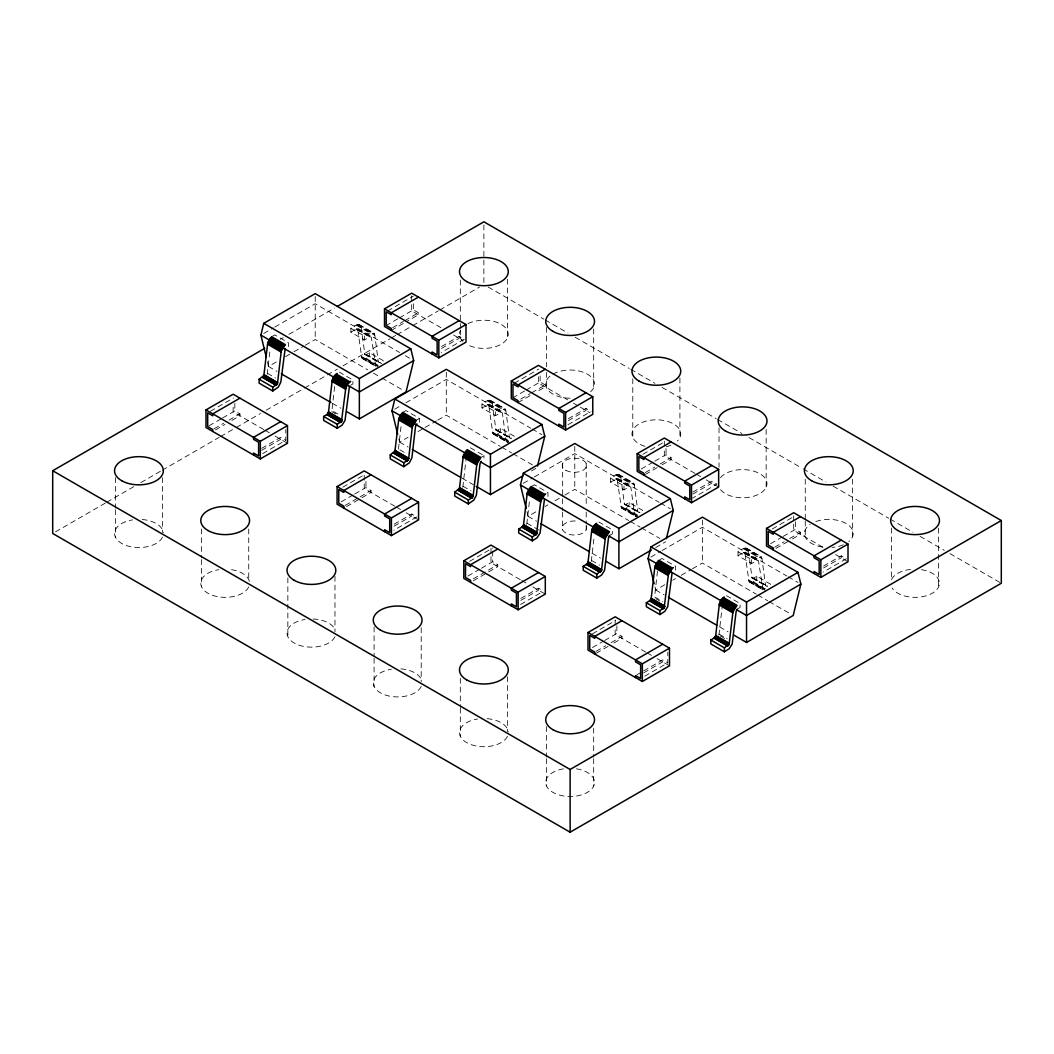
<?xml version="1.0" encoding="UTF-8"?>
<svg xmlns="http://www.w3.org/2000/svg" width="1054" height="1054" viewBox="0 0 1054 1054"><rect width="100%" height="100%" fill="white"/><g stroke="black" fill="none" stroke-linecap="round" stroke-linejoin="round"><path stroke-width="0.75" stroke-dasharray="5 3.75" d="M267.215 374.341L270.14 349.217M334.645 386.462L331.905 410.573L340.047 415.276M398.478 449.017L401.218 424.907M462.811 487.264L466.276 457.317M526.776 524.194L529.701 499.069M591.281 561.439L594.206 536.315M657.498 571.149L654.574 596.867L662.729 601.57M718.907 635.127L722.372 605.18M263.671 333.499L273.421 327.86M274.817 327.056L315.212 303.736L399.611 352.471M272.551 336.213L274.804 334.908L288.388 342.748L288.388 346.674M280.39 339.283L283.236 337.649M288.928 334.355L334.461 308.071M267.373 361.759L268.52 366.463L278.427 360.745M285.502 356.66L292.577 352.576M293.987 351.759L303.895 346.041M305.304 345.225L315.212 339.507L367.714 369.822M350.863 332.168L356.45 328.967L357.701 329.309L361.799 357.846L375.804 366.252L371.285 337.148L370.02 336.806L364.447 340.007L350.863 332.168L350.863 328.242C353.09 326.437 360.27 321.575 361.219 327.32L364.855 354.355L366.107 354.697L369.585 352.721L383.169 360.56L383.169 364.473M210.405 411.297L233.487 397.964M387.556 311.009L413.366 296.108M209.048 425.803L221.274 418.741M222.631 417.951L234.844 410.902L239.943 413.84L239.943 415.803L230.431 421.284M350.863 328.242L364.447 336.081C366.66 334.276 373.854 329.415 374.802 335.172L378.333 361.97L379.427 362.616L383.169 360.56M385.869 325.712L398.425 318.453M399.44 317.873L413.366 309.836L418.451 312.774L418.451 314.738L406.238 321.786M214.133 428.741L223.646 423.247M229.074 420.111L239.943 413.84M215.49 429.913L225.003 424.419M392.655 327.675L403.524 321.404M404.881 320.614L418.451 312.774M391.297 330.416L404.881 322.577M55.546 531.822L105.347 503.074M106.77 502.244L135.241 485.815M140.933 482.534L160.854 471.033M162.276 470.203L219.192 437.344M220.615 436.527L234.844 428.306M236.267 427.489L260.47 413.524M266.161 410.23L303.157 388.873M304.58 388.043L325.923 375.725M327.346 374.908L337.306 369.15M342.998 365.87L389.967 338.756M391.39 337.926L395.658 335.462M397.081 334.645L411.31 326.424M412.733 325.607L438.345 310.825M439.768 309.995L479.61 286.991M362.22 358.413L364.776 359.111L369.585 356.634L369.585 352.721M350.639 385.211L352.892 383.906L352.892 379.993L339.322 372.154M261.669 448.332L280.68 437.357L285.779 440.295L285.779 429.624M261.669 450.295L280.68 439.32L280.68 437.357M441.547 346.489L459.201 336.292L464.287 339.23L441.204 352.563M441.547 348.452L459.201 338.255L459.201 336.292M262.683 453.628L285.779 440.295M394.763 409.176L400.336 405.961M405.909 402.747L446.303 379.427L530.689 428.148M403.642 411.89L405.895 410.586L419.479 418.425L419.479 422.351M417.213 419.729L419.479 418.425M398.847 439.017L399.611 442.153L408.096 437.252M418.003 431.534L423.655 428.267M425.078 427.45L436.396 420.915M437.805 420.098L446.303 415.197L500.228 446.329M514.339 383.182L538.778 369.071M507.409 442.351L505.999 439.861L502.363 412.839L501.111 412.483L495.525 415.684L481.941 407.845L481.941 403.919C484.168 402.114 491.362 397.253 492.31 403.01L495.933 430.032L497.185 430.388L500.676 428.398L514.247 436.237L514.247 440.164M342.853 487.172L364.579 474.629M481.941 407.845L488.648 404.802L492.89 433.523L508.015 442.614M512.639 397.885L524.866 390.823M526.223 390.046L540.135 382.009L545.234 384.947L545.234 386.91L535.722 392.391M481.941 403.919L495.525 411.771C497.751 409.953 504.932 405.092 505.88 410.849L509.411 437.647L510.505 438.306L514.247 436.237M341.153 501.875L353.367 494.813M354.737 494.036L365.936 487.567L371.021 490.505L371.021 492.455L361.522 497.949M520.781 399.058L530.294 393.577M531.651 392.786L545.234 384.947M518.067 402.588L530.294 395.527M345.225 505.393L358.808 497.554M360.165 496.777L371.021 490.505M346.582 506.579L360.165 498.74M493.825 434.511L496.658 434.564L500.676 432.324L500.676 428.398M481.731 456.975L483.984 455.671L483.984 459.597M568.317 418.662L585.971 408.465L591.07 411.403M568.317 420.625L585.971 410.428L585.971 408.465M394.117 524.22L411.771 514.023L416.857 516.961L393.774 530.294M567.974 424.736L589.713 412.193M394.117 526.17L411.771 515.986L411.771 514.023M531.466 470.901L537.118 467.633M523.232 483.351L532.981 477.726M534.378 476.922L574.773 453.589L659.158 502.323M532.112 486.065L534.365 484.761L547.948 492.6L547.948 496.526M526.934 511.612L528.08 516.315L537.988 510.597M545.063 506.513L547.882 504.879M554.957 500.795L563.455 495.907M564.865 495.09L574.773 489.372L628.698 520.505M642.94 454.3L664.679 441.758M635.878 516.526L634.468 514.036L630.832 487.001L629.581 486.658L623.994 489.86L610.424 482.021L610.424 478.094C612.637 476.289 619.831 471.428 620.78 477.185L624.403 504.207L625.668 504.55L629.146 502.574L642.729 510.413L642.729 514.326M469.583 561.36L492.679 548.027M610.424 482.021L617.117 478.977L621.359 507.699L636.484 516.776M641.24 469.004L653.467 461.942M654.824 461.151L666.036 454.696L671.121 457.634L671.121 459.584L661.622 465.077M645.325 472.521L654.824 467.041M660.265 463.905L671.121 457.634M467.897 576.064L480.453 568.804M481.467 568.225L492.679 561.756L497.765 564.694L497.765 566.657L488.265 572.138M610.424 478.094L623.994 485.934C626.221 484.129 633.414 479.267 634.363 485.024L637.894 511.822L638.974 512.468L642.729 510.413M645.325 474.484L660.265 465.868M473.325 578.804L497.765 564.694M473.325 580.767L486.908 572.928M622.295 508.687L625.127 508.739L629.146 506.487L629.146 502.574M610.2 535.076L612.453 533.772L612.453 529.846L598.87 522.007M692.847 492.126L711.858 481.151L716.957 484.089L692.518 498.199M692.847 494.089L711.858 483.114L711.858 481.151M520.86 598.408L538.515 588.211L542.323 590.424M520.86 600.372L538.515 590.174L538.515 588.211M520.518 604.482L542.243 591.94M655.693 547.527L665.588 541.809M650.858 557.026L660.608 551.4M662.004 550.596L702.399 527.277L786.785 575.998M659.725 559.753L661.991 558.449L675.574 566.288L675.574 570.201M654.942 586.867L655.707 590.003L665.614 584.285M672.676 580.201L675.509 578.567M681.174 575.3L691.068 569.582M692.491 568.765L702.399 563.047L756.324 594.179M772.292 528.976L794.031 516.434M592.427 633.849L615.51 620.516M738.037 555.695L743.623 552.507L744.875 552.849L748.986 581.386L762.977 589.792L758.458 560.688L757.207 560.346L751.621 563.534L738.037 555.695L738.037 551.782C740.264 549.977 747.444 545.116 748.393 550.86L752.029 577.895L753.281 578.238L756.759 576.248L770.342 584.087L770.342 588.013M770.606 543.68L781.804 537.211M783.162 536.433L795.388 529.371L800.473 532.31L800.473 534.273L790.974 539.767M592.427 647.564L603.283 641.293M604.64 640.516L616.867 633.454L621.965 636.392L621.965 638.355L611.096 644.626M738.037 551.782L751.621 559.621C753.847 557.816 761.028 552.955 761.976 558.699L765.507 585.497L766.601 586.156L770.342 584.087M774.677 547.21L784.176 541.716M789.617 538.581L800.473 532.31M596.156 651.293L605.668 645.799M611.096 642.663L621.965 636.392M776.034 548.383L789.617 540.544M596.156 653.256L609.739 645.417M749.394 581.953L751.963 582.651L756.759 580.174L756.759 576.248M737.813 608.751L740.079 607.447L740.079 603.534L726.496 595.681M823.569 566.024L841.224 555.84L846.309 558.778L823.227 572.098M636.906 674.81L642.334 671.675M643.691 670.897L662.702 659.923L667.801 662.861L667.801 652.189M823.569 567.987L841.224 557.79L841.224 555.84M643.691 672.86L662.702 661.872L662.702 659.923M644.705 676.194L667.801 662.861M488.16 286.991L543.745 319.098M545.168 319.915L567.974 333.077M575.102 337.201L629.278 368.465M630.7 369.295L654.929 383.287M662.057 387.398L716.219 418.662M717.642 419.492L741.884 433.484M748.999 437.594L801.738 468.042M803.174 468.872L825.98 482.034M833.108 486.144L888.693 518.239M890.116 519.069L912.922 532.23M920.05 536.354L944.279 550.333M949.983 553.627L999.877 582.44M567.711 399.888L538.436 382.984L538.436 376.568M573.323 403.129L578.949 406.37M580.359 407.187L590.042 412.786M695.008 473.378L664.336 455.671L664.336 447.647M696.417 474.195L700.62 476.619M706.246 479.873L718.657 487.027M822.95 547.25L793.688 530.346L793.688 522.336M835.598 554.549L848.009 561.716M440.941 327.715L411.666 310.811L411.666 294.777M453.576 335.014L463.273 340.613M359.203 324.579L373.906 333.09M490.281 400.256L504.998 408.781M618.764 474.432L633.467 482.956M746.377 548.12L761.093 556.631M358.518 324.487L374.328 333.657M489.596 400.164L505.406 409.347M618.066 474.34L633.876 483.509M745.692 548.014L761.502 557.197M357.767 324.553L374.618 334.355M488.858 400.23L505.709 410.032M617.328 474.405L634.179 484.208M744.954 548.093L761.805 557.895M356.977 324.777L374.802 335.172M488.068 400.467L505.88 410.849M616.537 474.643L634.363 485.024M744.164 548.317L761.976 558.699M356.173 325.172L369.756 333.011M487.264 400.863L500.848 408.702M615.734 475.025L629.317 482.864M743.36 548.712L756.93 556.552M405.237 355.712L410.862 358.966M532.099 428.965L541.94 434.643M660.568 503.127L670.41 508.818M788.194 576.815L798.036 582.493M357.187 328.901L370.968 336.819M488.265 404.578L502.06 412.509M616.735 478.753L630.529 486.671M744.361 552.428L758.142 560.359M356.95 328.861L371.285 337.148M488.042 404.552L502.363 412.839M616.511 478.714L630.832 487.001M744.137 552.401L758.458 560.688M356.45 328.967L371.377 337.385M487.528 404.644L502.468 413.063M615.997 478.819L630.938 487.238M743.623 552.507L758.564 560.926M357.859 329.81L371.443 337.649M488.937 405.487L502.521 413.339M617.42 479.662L630.99 487.501M745.033 553.35L758.616 561.189M356.173 329.098L369.756 336.937M487.264 404.776L500.848 412.615M615.734 478.951L629.317 486.79M743.36 552.625L756.93 560.478M366.37 354.566L379.954 362.405M497.462 430.256L511.045 438.095M625.931 504.431L639.514 512.27M753.557 578.106L767.128 585.945M364.697 353.854L381.811 363.696M495.775 429.531L511.533 438.596M624.245 503.707L640.002 512.758M751.871 577.394L767.628 586.446M364.75 354.118L379.427 362.616M495.841 429.808L510.505 438.306M624.311 503.983L638.974 512.468M751.937 577.658L766.601 586.156M364.987 354.539L379.176 362.642M496.078 430.23L510.255 438.319M624.548 504.392L638.737 512.494M752.174 578.079L766.35 586.182M366.37 358.492L378.597 365.554M497.462 434.169L508.318 440.44M625.931 508.344L638.157 515.406M753.557 582.032L765.771 589.081M361.324 356.344L374.908 364.183M492.416 432.021L505.999 439.861M620.885 506.197L634.468 514.036M748.511 579.871L762.095 587.724M365.567 358.887L379.15 366.726M496.658 434.564L510.228 442.403M625.127 508.739L638.698 516.579M752.74 582.414L766.324 590.266M361.509 357.148L378.36 366.95M492.587 432.838L509.451 442.64M621.056 507L637.92 516.816M748.683 580.688L765.547 590.49M361.799 357.846L376.252 366.239M492.89 433.523L507.343 441.929M621.359 507.699L635.812 516.091M748.986 581.386L763.439 589.779M493.298 434.09L506.882 441.929M621.781 508.265L635.351 516.104M362.734 358.821L376.924 366.924M749.921 582.361L764.11 590.464M373.393 373.103L380.494 377.2M381.917 378.017L403.195 390.309M501.638 447.146L511.572 452.877M512.995 453.707L532.863 465.17M630.121 521.322L640.055 527.053M641.464 527.87L659.923 538.528M757.734 594.996L767.668 600.74M769.091 601.557L790.381 613.85M470.4 447.831L483.984 455.671M268.52 366.463L277.044 371.377M332.379 403.339L340.903 408.254M399.611 442.153L408.122 447.067M462.047 478.2L473.404 484.748M528.08 516.315L536.591 521.243M591.94 553.192L600.464 558.106M655.707 590.003L664.218 594.917M719.566 626.866L728.077 631.794M267.4 373.327L275.542 378.03M399.835 449.794L406.633 453.721M462.996 486.25L471.138 490.953M526.96 523.179L539.174 530.241M591.465 560.425L599.607 565.128M719.091 634.113L727.234 638.816M331.733 411.587L335.804 413.932M655.759 598.659L659.83 601.017M720.264 635.905L725.705 639.04M263.829 429.584L233.145 411.877L233.145 405.461M265.226 430.401L269.442 432.838M275.068 436.079L287.478 443.247M394.907 506.249L364.236 488.542L364.236 472.508M396.317 507.066L400.533 509.49M406.146 512.745L418.557 519.899M520.241 579.634L490.98 562.731L490.98 556.314M521.651 580.438L527.277 583.692M532.889 586.933L545.3 594.1M645.838 652.149L615.167 634.442L615.167 626.419M647.248 652.953L651.464 655.39M657.09 658.631L669.488 665.799M938.627 528.146L938.627 586.907M891.5 528.146L891.5 580.464M852.383 479.214L852.383 537.118M805.269 479.214L805.269 520.175M805.269 521.032L805.269 537.118M795.388 521.743L795.388 529.371M793.688 515.92L793.688 520.729M766.153 429.426L766.153 487.33M751.621 559.621L751.621 563.534M719.026 427.819L719.026 467.172M702.399 520.057L702.399 563.047M679.909 378.03L679.909 437.542M666.036 448.596L666.036 454.696M664.336 441.231L664.336 446.053M632.795 378.781L632.795 437.542M623.994 485.934L623.994 489.86M616.867 625.839L616.867 633.454M615.167 620.002L615.167 624.811M593.679 328.993L593.679 387.753M593.679 728.156L593.679 757.101M593.679 758.709L593.679 786.06M586.208 463.457L586.208 505.696M586.208 512.125L586.208 523.39M586.208 524.997L586.208 529.819M574.773 446.369L574.773 489.372M562.652 463.457L562.652 497.659M562.652 498.832L562.652 510.518M562.652 512.125L562.652 529.819M546.552 327.386L546.552 366.845M546.552 372.418L546.552 387.753M546.552 726.549L546.552 757.101M546.552 758.709L546.552 786.06M540.135 375.909L540.135 382.009M507.448 279.205L507.448 337.965M507.448 676.76L507.448 731.436M495.525 411.771L495.525 415.684M492.679 551.084L492.679 561.756M490.98 548.304L490.98 554.72M483.878 225.016L483.878 282.92M460.321 280.061L460.321 322.629M460.321 323.486L460.321 328.308M460.321 329.915L460.321 337.965M460.321 678.368L460.321 707.313M460.321 708.064L460.321 736.272M446.303 372.207L446.303 415.197M421.205 627.723L421.205 681.648M413.366 303.736L413.366 309.836M374.091 626.972L374.091 656.668M374.091 658.276L374.091 686.483M365.936 481.467L365.936 487.567M364.447 336.081L364.447 340.007M334.974 576.327L334.974 631.86M315.212 296.517L315.212 339.507M287.847 577.935L287.847 636.695M248.731 529.003L248.731 580.464M234.844 403.274L234.844 410.902M201.617 529.003L201.617 557.948M201.617 559.555L201.617 586.907M162.5 477.607L162.5 532.283M115.373 477.607L115.373 508.16M115.373 509.767L115.373 537.118M586.208 526.183A12.2 7.035 0 0 1 575.497 535.01A12.2 7.035 0 0 1 562.283 527.382A12.2 7.035 0 0 1 577.592 521.203M576.433 768.801A24.387 14.084 0 0 1 590.095 790.487A24.387 14.084 0 0 1 550.135 790.487A24.387 14.084 0 0 1 563.811 768.801M507.448 736.272A24.387 14.084 0 0 1 466.632 742.583A24.387 14.084 0 0 1 477.567 719.026M487.119 718.67A24.387 14.084 0 0 1 508.239 731.871M421.205 686.483A24.387 14.084 0 0 1 380.402 692.794A24.387 14.084 0 0 1 391.337 669.237M400.889 668.882A24.387 14.084 0 0 1 421.205 679.184M334.974 636.695A24.387 14.084 0 0 1 294.158 643.006A24.387 14.084 0 0 1 305.093 619.449M313.038 619.001A24.387 14.084 0 0 1 334.974 629.396M248.731 586.907A24.387 14.084 0 0 1 207.928 593.218A24.387 14.084 0 0 1 218.863 569.661M231.485 569.661A24.387 14.084 0 0 1 249.534 582.506M162.5 537.118A24.387 14.084 0 0 1 121.684 543.429A24.387 14.084 0 0 1 132.62 519.872M142.171 519.517A24.387 14.084 0 0 1 163.291 532.718M467.936 323.657A24.387 14.084 0 0 1 501.546 324.606A24.387 14.084 0 0 1 501.546 344.026A24.387 14.084 0 0 1 467.936 344.974M462.759 341.351A24.387 14.084 0 0 1 460.321 330.666M552.876 374.144A24.387 14.084 0 0 1 585.813 373.327A24.387 14.084 0 0 1 590.069 392.207M570.122 398.188A24.387 14.084 0 0 1 548.001 390.046A24.387 14.084 0 0 1 551.466 375.026M644.982 446.343A24.387 14.084 0 0 1 634.93 427.16A24.387 14.084 0 0 1 668.276 421.613A24.387 14.084 0 0 1 677.472 440.928M670.884 445.21A24.387 14.084 0 0 1 664.363 447.199M720.462 477.752A24.387 14.084 0 0 1 758.261 472.89A24.387 14.084 0 0 1 756.561 495.222A24.387 14.084 0 0 1 719.658 488.463M815.836 521.546A24.387 14.084 0 0 1 846.507 523.772A24.387 14.084 0 0 1 848.786 541.572M843.358 544.786A24.387 14.084 0 0 1 832.067 547.421M822.515 547.066A24.387 14.084 0 0 1 810.183 524.391M921.38 569.661A24.387 14.084 0 0 1 933.027 592.783A24.387 14.084 0 0 1 892.119 588.04M891.5 579.608A24.387 14.084 0 0 1 911.829 569.305M565.8 470.255A12.2 7.035 0 0 0 586.208 467.093A12.2 7.035 0 0 0 571.268 458.477A12.2 7.035 0 0 0 565.8 470.255"/><path stroke-width="1.5" d="M259.139 379.242L263.882 375.408L267.69 343.169L271.748 336.753L285.331 344.592L281.26 351.008L277.558 382.905L276.464 384.815L272.722 387.082L259.139 379.242L259.139 383.155L272.722 390.994L278.269 387.134L280.799 382.18L285.12 348.94M349.427 386.502L345.014 420.467L342.036 425.17L337.227 428.24L323.644 420.401L323.644 416.475L327.386 414.222L328.479 412.312L332.194 380.415L334.039 376.357L337.056 373.459M323.644 416.475L337.227 424.314L341.456 421.495L345.778 388.254L347.609 384.196L350.639 381.298M390.23 454.92L394.96 451.086L398.768 418.86L402.826 412.43L416.409 420.269L412.351 426.699L408.649 458.582L407.555 460.506L403.814 462.759L390.23 454.92L390.23 458.833L403.814 466.685L409.36 462.825L411.89 457.871L415.539 426.317L416.949 423.84M454.735 492.165L459.465 488.331L463.273 456.092L467.344 449.676L480.914 457.515L476.856 463.931L473.154 495.828L472.06 497.738L468.319 500.004L454.735 492.165L454.735 496.078L468.319 503.917L473.865 500.057L476.395 495.103L480.044 463.549L481.191 461.296M544.483 499.109L540.056 533.074L537.079 537.777L532.283 540.847L518.7 533.008L518.7 529.095L522.441 526.829L523.535 524.918L527.237 493.022L531.308 486.605L544.878 494.445L545.695 493.904M518.7 529.095L532.283 536.934L536.499 534.114L540.821 500.861L544.878 494.445M609.66 535.472L608.514 537.724L604.574 570.319L601.597 575.023L596.788 578.093L583.205 570.254L583.205 566.341L586.946 564.074L588.04 562.164L591.755 530.267L593.586 526.209L596.617 523.311M583.205 566.341L596.788 574.18L601.518 570.346L605.325 538.107L609.396 531.69L595.813 523.851M672.096 572.796L667.683 606.761L664.705 611.465L659.909 614.535L646.326 606.696L646.326 602.769L650.068 600.516L651.161 598.593L654.863 566.709L658.921 560.293L672.505 568.132L673.308 567.592M646.326 602.769L659.909 610.609L664.125 607.789L668.447 574.549L672.505 568.132M737.286 609.159L736.14 611.412L732.187 644.007L729.21 648.711L724.414 651.78L710.831 643.941L710.831 640.015L714.572 637.762L715.666 635.839L719.368 603.955L721.213 599.884L724.243 596.986M710.831 640.015L724.414 647.854L729.144 644.034L732.952 611.794L737.009 605.378L723.426 597.526M266.227 357.056L260.891 335.106L263.75 323.341L315.212 293.631L410.81 348.821L413.669 360.587L406.04 391.943L359.348 418.899L346.582 411.534M397.701 434.314L391.969 410.783L394.842 399.018L446.303 369.308L541.888 424.512L544.76 436.264L537.5 466.066M526.17 508.476L520.452 484.959L523.311 473.193L574.773 443.484L670.37 498.674L673.229 510.439L666.352 538.673M654.178 583.732L648.065 558.646L650.937 546.881L702.399 517.171L797.983 572.362L800.856 584.127L793.214 615.483L746.535 642.439L733.755 635.061M337.306 306.424L483.878 221.801L1001.3 520.531L1001.3 583.257L570.122 832.199L52.7 533.469L52.7 470.743L264.738 348.321M205.991 409.914L233.145 394.236L287.478 425.605L287.478 443.247L260.312 458.925L205.991 427.555L205.991 409.914L260.312 441.283L287.478 425.605M384.512 308.848L411.666 293.17L465.987 324.54L465.987 342.181L438.833 357.859L384.512 326.49L384.512 308.848L438.833 340.218L465.987 324.54M239.943 398.162L212.776 413.84L212.776 415.803L207.691 412.865L207.691 426.58L212.776 429.518L212.776 431.481M418.451 297.096L391.297 312.774L391.297 314.738L386.199 311.8L386.199 325.515L391.297 328.453L391.297 330.416M280.68 421.679L253.527 437.357L253.527 439.32L258.612 442.258L258.612 455.987L253.527 453.049L253.527 454.999M459.201 320.614L432.035 336.292L432.035 338.255L437.133 341.193L437.133 354.921L432.035 351.97L432.035 353.933M263.75 323.341L359.348 378.531L410.81 348.821M413.669 360.587L359.348 391.943L348.097 385.448M511.282 381.021L538.436 365.343L592.77 396.712L592.77 414.354L565.603 430.032L511.282 398.662L511.282 381.021L565.603 412.391L592.77 396.712M337.082 486.579L364.236 470.901L418.557 502.257L418.557 519.899L391.403 535.59L337.082 504.22L337.082 486.579L391.403 517.949L418.557 502.257M545.234 369.269L518.067 384.947L518.067 386.91L512.982 383.972L512.982 397.687L518.067 400.625L518.067 402.588M371.021 474.814L343.867 490.505L343.867 492.455L338.769 489.517L338.769 503.245L343.867 506.183L343.867 508.147M585.971 392.786L558.818 408.465L558.818 410.428L563.903 413.366L563.903 427.094L558.818 424.156L558.818 426.106M411.771 498.344L384.605 514.023L384.605 515.986L389.703 518.924L389.703 532.639L384.605 529.701L384.605 531.664M394.842 399.018L490.439 454.221L541.888 424.512M544.76 436.264L490.439 467.633L480.584 461.942M476.237 486.395L490.439 494.589L522.968 475.802M637.169 453.707L664.336 438.029L718.657 469.386L718.657 487.027L691.49 502.718L637.169 471.349L637.169 453.707L691.49 485.077L718.657 469.386M463.813 560.768L490.98 545.089L545.3 576.459L545.3 594.1L518.133 609.779L463.813 578.409L463.813 560.768L518.133 592.137L545.3 576.459M671.121 441.942L643.968 457.634L643.968 459.584L638.869 456.645L638.869 470.374L643.968 473.312L643.968 475.275M497.765 549.015L470.611 564.694L470.611 566.657L465.512 563.719L465.512 577.434L470.611 580.372L470.611 582.335M711.858 465.473L684.705 481.151L684.705 483.114L689.79 486.052L689.79 499.767L684.705 496.829L684.705 498.792M538.515 572.533L511.348 588.211L511.348 590.174L516.447 593.112L516.447 606.841L511.348 603.902L511.348 605.852M523.311 473.193L618.909 528.383L670.37 498.674M673.229 510.439L618.909 541.809L609.054 536.117M606.129 561.387L618.909 568.752L651.451 549.977M766.521 528.397L793.688 512.705L848.009 544.075L848.009 561.716L820.855 577.394L766.521 546.038L766.521 528.397L820.855 559.753L848.009 544.075M588.013 632.479L615.167 616.801L669.488 648.157L669.488 665.799L642.334 681.477L588.013 650.12L588.013 632.479L642.334 663.836L669.488 648.157M800.473 516.631L773.32 532.31L773.32 534.273L768.221 531.335L768.221 545.05L773.32 547.988L773.32 549.951M621.965 620.714L594.799 636.392L594.799 638.355L589.713 635.417L589.713 649.132L594.799 652.083L594.799 654.033M841.224 540.149L814.057 555.827L814.057 557.79L819.156 560.728L819.156 574.456L814.057 571.518L814.057 573.481M662.702 644.231L635.549 659.923L635.549 661.872L640.634 664.824L640.634 678.539L635.549 675.601L635.549 677.564M650.937 546.881L746.535 602.071L797.983 572.362M800.856 584.127L746.535 615.483L736.68 609.805M52.7 470.743L570.122 769.473L1001.3 520.531M336.252 373.999L349.836 381.838M270.957 337.425L284.54 345.264M335.462 374.671L349.045 382.51M402.048 413.102L415.619 420.954M466.553 450.348L480.137 458.187M530.518 487.277L544.101 495.116M595.023 524.523L608.606 532.362M658.144 560.965L671.714 568.804M722.649 598.211L736.232 606.05M270.206 338.215L283.789 346.055M334.724 375.461L348.294 383.3M401.297 413.906L414.881 421.745M465.802 451.138L479.386 458.977M529.767 488.068L543.35 495.907M594.272 525.314L607.855 533.153M657.393 561.756L670.976 569.595M721.898 599.001L735.481 606.841M269.521 339.111L283.104 346.95M334.039 376.357L347.609 384.196M400.612 414.789L414.196 422.628M465.117 452.034L478.7 459.873M529.082 488.964L542.665 496.803M593.586 526.209L607.17 534.049M656.708 562.652L670.291 570.491M721.213 599.884L734.796 607.723M260.891 335.106L269.323 339.981M283.394 348.097L334.026 377.332M391.969 410.783L400.415 415.658M414.486 423.774L465.117 453.009M520.452 484.959L530.294 490.637M542.955 497.949L593.586 527.184M648.065 558.646L656.51 563.508M670.581 571.637L721.213 600.872M268.915 340.073L282.498 347.912M333.42 377.319L347.003 385.158M400.006 415.75L413.576 423.603M464.511 452.996L478.094 460.835M528.476 489.926L542.059 497.765M592.98 527.171L606.564 535.01M656.102 563.613L669.672 571.452M720.607 600.859L734.19 608.698M268.401 341.088L281.971 348.927M332.906 378.333L346.489 386.172M399.479 416.778L413.063 424.617M463.984 454.01L477.567 461.85M527.949 490.94L541.532 498.779M592.467 528.186L606.037 536.025M655.575 564.628L669.158 572.467M720.08 601.874L733.663 609.713M267.979 342.128L281.563 349.968M332.484 379.374L346.068 387.213M399.071 417.819L412.654 425.658M463.576 455.051L477.159 462.89M527.54 491.981L541.124 499.82M592.045 529.227L605.628 537.066M655.166 565.669L668.75 573.508M719.671 602.914L733.255 610.753M267.69 343.169L281.26 351.008M332.194 380.415L345.778 388.254M398.768 418.86L412.351 426.699M463.273 456.092L476.856 463.931M527.237 493.022L540.821 500.861M591.755 530.267L605.325 538.107M654.863 566.709L668.447 574.549M719.368 603.955L732.952 611.794M267.505 344.184L281.089 352.023M332.01 381.429L345.593 389.269M398.596 419.861L412.18 427.713M463.101 457.107L476.685 464.946M527.066 494.036L540.649 501.875M591.571 531.282L605.154 539.121M654.692 567.724L668.262 575.563M719.197 604.97L732.78 612.809M281.299 373.841L330.969 402.523M412.377 449.518L460.638 477.383M540.86 523.693L589.107 551.558M668.473 597.381L716.733 625.233M264.04 374.723L277.61 382.562M328.545 411.969L342.128 419.808M395.118 450.401L408.702 458.253M459.623 487.646L473.206 495.485M523.588 524.576L537.171 532.415M588.106 561.822L601.676 569.661M651.214 598.264L664.797 606.103M715.719 635.509L729.302 643.348M263.974 375.066L277.558 382.905M328.479 412.312L342.063 420.151M395.066 450.743L408.649 458.582M459.57 487.989L473.154 495.828M523.535 524.918L537.118 532.757M588.04 562.164L601.623 570.003M651.161 598.593L664.731 606.445M715.666 635.839L729.249 643.678M263.882 375.408L277.452 383.248M328.387 412.654L341.97 420.493M394.96 451.086L408.544 458.938M459.465 488.331L473.048 496.171M523.43 525.261L537.013 533.1M587.948 562.507L601.518 570.346M651.056 598.949L664.639 606.788M715.561 636.194L729.144 644.034M263.737 375.751L277.321 383.603M328.242 412.997L341.825 420.836M394.828 451.441L408.399 459.281M459.333 488.687L472.917 496.526M523.298 525.617L536.881 533.456M587.803 562.849L601.386 570.688M650.924 599.291L664.494 607.13M715.429 636.537L729.012 644.376M263.566 376.094L277.149 383.933M328.071 413.339L341.654 421.178M394.657 451.771L408.227 459.623M459.162 489.016L472.745 496.856M523.127 525.946L536.71 533.785M587.631 563.192L601.215 571.031M650.753 599.634L664.323 607.473M715.258 636.879L728.828 644.719M263.368 376.423L276.938 384.262M327.873 413.655L341.456 421.495M394.446 452.1L408.03 459.939M458.951 489.346L472.535 497.185M522.916 526.275L536.499 534.114M587.434 563.508L601.004 571.36M650.542 599.95L664.125 607.789M715.047 637.196L728.63 645.035M263.131 376.713L276.715 384.552M327.636 413.958L341.219 421.798M394.222 452.39L407.806 460.242M458.727 489.636L472.311 497.475M522.692 526.565L536.275 534.404M587.197 563.811L600.78 571.65M650.318 600.253L663.888 608.092M714.823 637.499L728.406 645.338M262.881 376.976L276.464 384.815M327.386 414.222L340.969 422.061M393.972 452.653L407.555 460.506M458.477 489.899L472.06 497.738M522.441 526.829L536.025 534.668M586.946 564.074L600.53 571.914M650.068 600.516L663.651 608.356M714.572 637.762L728.156 645.601M262.617 377.2L276.201 385.039M327.135 414.446L340.706 422.285M393.709 452.891L407.292 460.73M458.213 490.123L471.797 497.962M522.178 527.053L535.761 534.892M586.683 564.298L600.266 572.138M649.804 600.74L663.388 608.58M714.309 637.986L727.892 645.825M262.354 377.385L275.937 385.224M326.859 414.63L340.442 422.47M393.445 453.062L407.015 460.901M457.95 490.308L471.533 498.147M521.914 527.237L535.498 535.076M586.419 564.483L600.003 572.322M649.541 600.925L663.111 608.764M714.045 638.157L727.629 645.997M820.855 559.753L820.855 577.394M746.535 602.071L746.535 642.439M724.414 647.854L724.414 651.78M691.49 485.077L691.49 502.718M659.909 610.609L659.909 614.535M642.334 663.836L642.334 681.477M618.909 528.383L618.909 568.752M596.788 574.18L596.788 578.093M570.122 769.473L570.122 832.199M565.603 412.391L565.603 430.032M532.283 536.934L532.283 540.847M518.133 592.137L518.133 609.779M490.439 454.221L490.439 494.589M468.319 500.004L468.319 503.917M438.833 340.218L438.833 357.859M403.814 462.759L403.814 466.685M391.403 517.949L391.403 535.59M359.348 378.531L359.348 418.899M337.227 424.314L337.227 428.24M272.722 387.082L272.722 390.994M260.312 441.283L260.312 458.925M552.876 729.645A24.387 14.084 0 0 0 593.679 723.334A24.387 14.084 0 0 0 563.811 706.075A24.387 14.084 0 0 0 552.876 729.645M466.632 679.856A24.387 14.084 0 0 0 507.448 673.546A24.387 14.084 0 0 0 477.567 656.299A24.387 14.084 0 0 0 466.632 679.856M380.402 630.068A24.387 14.084 0 0 0 421.205 623.757A24.387 14.084 0 0 0 391.337 606.511A24.387 14.084 0 0 0 380.402 630.068M294.158 580.28A24.387 14.084 0 0 0 334.974 573.969A24.387 14.084 0 0 0 305.093 556.723A24.387 14.084 0 0 0 294.158 580.28M207.928 530.491A24.387 14.084 0 0 0 248.731 524.181A24.387 14.084 0 0 0 218.863 506.934A24.387 14.084 0 0 0 207.928 530.491M121.684 480.703A24.387 14.084 0 0 0 162.5 474.392A24.387 14.084 0 0 0 132.62 457.146A24.387 14.084 0 0 0 121.684 480.703M466.632 281.55A24.387 14.084 0 0 0 507.448 275.239A24.387 14.084 0 0 0 477.567 257.993A24.387 14.084 0 0 0 466.632 281.55M552.876 331.338A24.387 14.084 0 0 0 593.679 325.027A24.387 14.084 0 0 0 563.811 307.781A24.387 14.084 0 0 0 552.876 331.338M639.106 381.126A24.387 14.084 0 0 0 679.909 374.816A24.387 14.084 0 0 0 650.041 357.569A24.387 14.084 0 0 0 639.106 381.126M725.35 430.915A24.387 14.084 0 0 0 766.153 424.604A24.387 14.084 0 0 0 736.272 407.358A24.387 14.084 0 0 0 725.35 430.915M811.58 480.703A24.387 14.084 0 0 0 852.383 474.392A24.387 14.084 0 0 0 822.515 457.146A24.387 14.084 0 0 0 811.58 480.703M897.81 530.491A24.387 14.084 0 0 0 938.627 524.181A24.387 14.084 0 0 0 908.746 506.934A24.387 14.084 0 0 0 897.81 530.491"/></g></svg>
